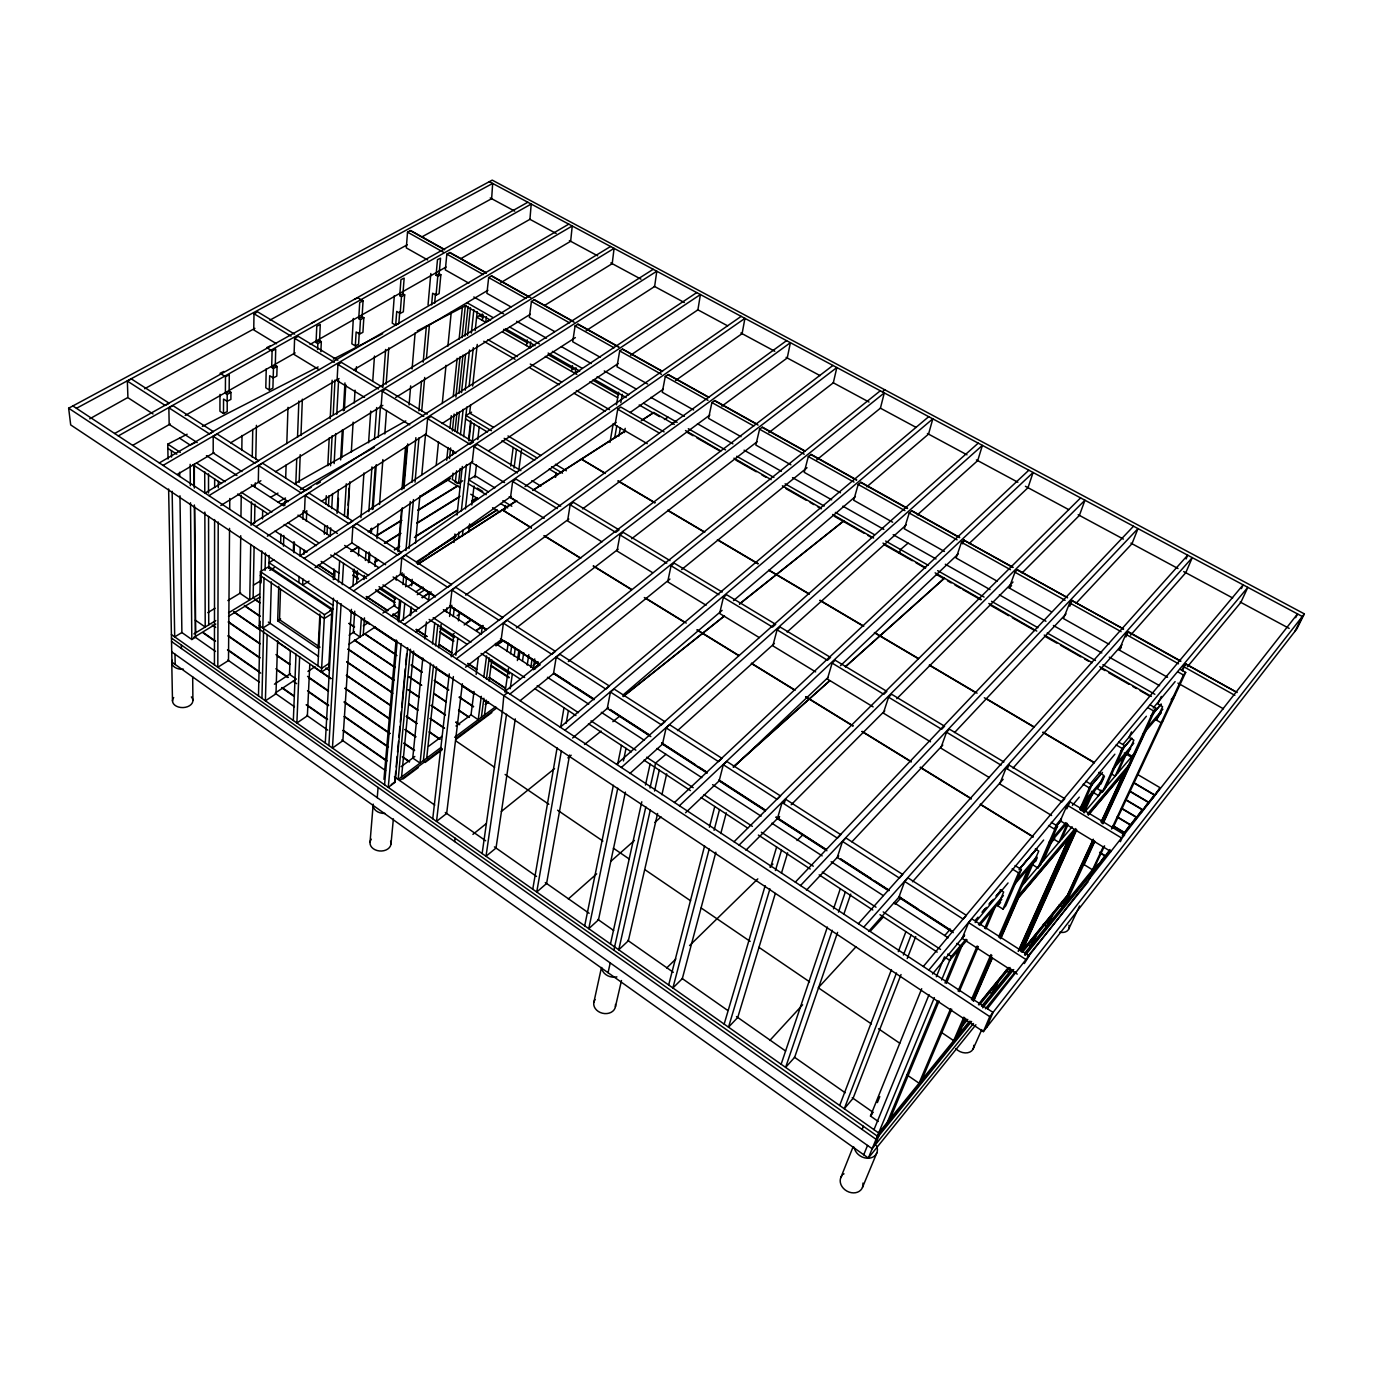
<?xml version="1.0" encoding="UTF-8"?>
<svg xmlns="http://www.w3.org/2000/svg" width="1373" height="1373" viewBox="0 0 1373 1373"><rect width="100%" height="100%" fill="white"/><g stroke="black" fill="none" stroke-linecap="round" stroke-linejoin="round"><path stroke-width="1.5" d="M213.21 436.339L254.812 463.13L258.742 460.762L217.174 434.057L213.21 436.339L213.193 452.953L241.923 471.574M214.428 664.892L214.6 519.578M214.651 487.518L214.651 478.971M218.221 521.98L217.809 667.261L228.502 660.533L229.548 528.365M218.324 487.793L218.341 481.391M219.989 394.377L219.937 411.231L223.49 413.496L227.214 411.574L227.18 394.463L225.378 393.33L225.481 376.7L220.058 373.302L223.868 371.431M223.49 413.496L223.559 399.045L227.129 401.311L230.887 399.406L230.939 392.369L229.154 391.236L229.274 374.812L225.481 376.7M229.686 509.177L229.772 498.519M240.721 535.693L239.966 593.273L249.749 599.932L250.727 544.515M240.962 516.505L241.236 495.19M241.82 450.395L242.008 435.481M294.629 334.154L257.609 311.825L254.005 313.748L253.73 329.915L276.505 343.765M251.07 525.327L251.482 501.866M252.254 457.106L252.752 429.389M253.13 597.89L254.108 546.763M254.554 523.336L254.915 504.148M255.241 487.123L255.327 482.85M255.773 459.423L256.425 425.338M258.639 465.584L301.253 493.027L305.149 490.573L262.569 463.216L258.639 465.584L258.296 482.18L288.261 501.608M259.137 629.28L260.424 571.649L267.992 567.118L331.923 609.887L328.713 667.244L321.436 672.084L324.474 614.658L331.923 609.887M258.484 695.922L260.166 621.3M261.042 582.924L261.762 550.933M262.483 518.96L262.672 510.43M266.242 368.788L265.796 387.804L269.314 389.983L272.901 388.147L273.45 368.496L277.071 366.471L276.814 376.082L273.21 377.901L269.674 375.721L269.314 389.983M264.028 578.067L262.844 628.01L270.224 623.393L271.356 581.843M261.934 698.359L263.599 629.967M265.058 570.464L265.47 552.993M273.45 368.496L271.682 367.398L272.094 350.939L266.722 347.644L270.361 345.859M267.134 634.549L265.401 700.814L275.99 693.811L277.638 640.642M268.851 568.302L269.194 555.464M277.071 366.471L275.287 365.39L275.716 349.137L272.094 350.939M319.892 613.971L318.158 648.399L277.689 620.819L278.753 586.322M280.676 542.816L280.847 534.114M280.504 589.24L279.543 619.669L319.995 647.198M283.473 546.145L283.833 535.47M284.795 505.573L284.932 501.299M285.687 477.804L286.116 465.001M286.803 443.651L287.987 407.352M337.827 360.224L298.181 336.316L294.611 338.29L294.062 354.457L319.137 369.715M293.359 550.47L293.668 541.923M295.796 484.291L296.74 458.668M297.529 437.318L298.868 401.036M290.355 650.853L289.48 674.315L296.328 679.069M294.028 552.77L294.423 542.112M299.16 482.386L300.224 454.652M300.962 435.464L302.352 399.2M293.341 720.499L296.002 654.114M298.868 582.581L299.125 576.42M299.949 555.876L300.275 547.673M302.832 519.183L303.193 510.653M305.184 495.55L348.862 523.662L352.724 521.139L309.079 493.096L305.184 495.55L304.497 512.129L337.432 533.479M299.64 656.603L296.877 722.987L307.38 715.814L309.783 664.532M302.901 578.925L302.644 585.087L309.028 581.139M303.931 554.297L304.102 550.178M306.333 521.294L306.78 510.653M316.082 342.512L316.785 326.225L320.269 324.491L319.566 340.573L316.082 342.512L317.849 343.576L321.316 341.637L320.87 351.728M317.592 349.531L317.849 343.576M324.337 534.183L324.766 525.636M325.847 504.251L326.293 495.687M327.804 465.756L329.211 437.97M330.189 418.714L332.129 380.235M317.918 665.785L320.441 616.014M326.997 534.286L327.443 525.722M328.439 506.448L329.005 495.739M330.55 465.756L332.112 435.756M333.227 414.337L334.995 380.064M382.02 386.877L341.465 362.421L337.93 364.463L337.072 380.63L364.549 397.346M330.241 536.397L330.704 527.833M331.734 508.559L332.541 493.559M334.137 463.576L335.733 433.593M336.763 414.32L338.599 380.046M333.33 579.646L333.931 568.954M337.037 513.365L338.342 489.852M337.758 511.237L338.479 498.399M340.641 459.904L342.306 429.972M343.387 410.733L344.949 382.93M325.281 742.999L333.45 598.216M334.531 579.046L335.012 570.533M341.688 457.398L343.267 429.629M344.348 410.407L345.79 384.766M353.324 318.45L351.866 343.834L355.315 345.893L358.593 344.194L359.314 332.266M328.868 745.522L337.295 600.773M338.393 582.049L339.629 560.819M344.4 515.87L346.288 483.811M355.315 345.893L356.139 331.957L359.606 334.017L362.918 332.335L363.828 317.781L362.077 316.751L358.748 318.605L360.481 319.634L363.828 317.781M341.122 603.725L332.455 748.062L342.872 740.699L351.419 609.355M342.272 584.623L343.559 563.393M358.748 318.605L359.709 302.489L363.056 300.841L362.077 316.751M347.318 518.033L347.832 509.503M348.09 505.247L349.12 488.204M351.316 451.974L353.118 422.146M354.285 402.958L355.058 390.172M356.225 371.002L356.482 366.728M347.626 518.084L349.823 481.769M359.606 334.017L360.481 319.634M352.878 526.254L397.672 555.087L401.482 552.461L356.74 523.714L352.878 526.254L351.831 542.798L385.607 564.698M352.93 586.048L354.045 569.109M354.715 611.191L353.307 632.455L360.052 636.986L361.391 617.85M356.568 583.542L357.409 570.79M358.404 555.911L358.971 547.398M360.962 517.638L363.931 472.981M368.582 442.775L370.727 411.042M372.735 381.419L374.469 356.036M364.068 579.578L364.36 575.338M365.407 560.459L366.007 551.946M368.822 511.563L371.946 466.923M374.451 439.291L376.683 407.558M363.261 634.858L364.48 617.867M368.427 562.638L369.183 552.015M370.538 532.896L370.847 528.656M372.22 509.537L375.241 467.06M369.286 562.003L369.903 553.542M371.414 532.398L371.723 528.176M373.096 509.126L376.271 464.709M378.244 437.215L380.527 405.498M427.243 414.148L385.744 389.125L382.243 391.236L381.076 407.403L409.755 424.858M382.861 387.529L385.624 349.446M386.139 384.165L388.816 347.798M394.308 295.71L392.266 323.17L395.681 325.178L398.839 323.565L399.749 311.774M374.915 566.431L375.55 557.884M376.991 538.645L378.107 523.697M379.532 504.457L382.878 459.577M384.8 433.937L386.551 410.441M395.681 325.178L396.728 311.414L400.178 313.404L403.336 311.808L404.657 294.869L402.941 293.856L399.732 295.641L401.465 296.637L404.657 294.869M399.732 295.641L400.95 279.697L404.16 278.118L402.941 293.856M400.178 313.404L401.465 296.637M444.663 249.526L410.647 230.51L407.524 232.14L406.305 247.895L427.672 259.943M370.024 842.421L373.147 804.784M401.946 489.715L405.498 447.341M409.068 404.966L410.664 385.899M412.089 368.959L415.109 332.935M397.981 551.671L401.551 509.4M403.336 488.256L406.906 445.985M377.232 797.662L378.09 787.467M394.738 597.238L394 605.75L399.011 609.046M396.179 580.195L396.54 575.939M398.702 550.384L402.306 507.787M403.937 488.616L407.73 443.891M460.985 258.553L529.927 219.32L531.214 204.045L118.318 435.91M401.791 557.747L447.718 587.301L451.494 584.589L405.601 555.121L401.791 557.747L400.367 574.257L435.413 596.98M383.959 779.366L396.111 639.852M397.775 620.836L399.612 599.692M384.56 784.772L397.175 640.985M398.857 621.969L400.71 600.808M402.941 584.589L403.868 573.948M405.927 550.522L410.252 501.54M411.934 482.369L415.882 437.661M428.05 304.909L430.813 273.519M418.885 410.887L421.511 381.231M423.193 362.163L426.368 326.156M405.67 586.82L406.528 577.261M409.085 548.531L413.462 499.583M415.024 482.163L418.988 437.798M421.683 411.334L424.703 377.472M426.419 358.422L429.457 324.543M401.156 643.628L388.267 787.381L395.115 782.267L407.627 647.696M403.233 620.39L404.76 603.468M431.603 304.909L432.649 293.238L436.048 295.178L439.103 293.633L440.853 274.754L439.137 273.776L436.065 275.304L437.472 259.686L440.561 258.175L439.137 273.776M434.64 303.347L435.533 293.633M436.048 295.178L437.781 276.282L440.853 274.754M411.591 585.739L412.175 579.337M415.521 543.039L419.846 496.065M421.803 474.715L425.544 434.16M427.587 418.628L470.081 444.32L473.513 442.072L431.053 416.448L427.587 418.628L426.093 434.812L455.973 452.987M395.75 771.317L394.755 781.992L391.322 784.549M396.145 767.044L397.123 756.369M397.535 752.095L398.513 741.42M398.908 737.147L399.903 726.471M400.298 722.198L401.294 711.506M401.688 707.249L405.258 668.788M405.653 664.515L406.648 653.84M410.201 615.396L410.802 608.994M410.613 615.653L411.402 607.123M502.329 711.849L503.822 695.648L507.684 692.541M391.013 843.914L393.365 818.874M486.385 272.849L449.915 252.46L446.826 254.142L445.333 269.915L468.914 283.198M410.458 649.24L398.17 779.452L440.939 747.53M401.568 776.912L413.651 651.042M436.236 465.104L438.536 441.746M442.278 403.525L446.019 365.321M447.907 346.202L451.236 312.237M422.815 658.062L412.758 758.033L420.069 763.096L430.521 663.193M424.738 638.926L426.454 621.9M428.599 600.636L429.457 592.123M446.706 460.247L448.01 447.512M449.966 428.41L451.271 415.659M453.227 396.557L457.14 358.336M459.114 339.234L462.375 307.38M449.52 458.582L450.619 447.976M452.369 431.002L454.12 414.028M455.887 397.054L460.058 356.757M462.032 337.655L465.327 305.836M432.529 644.057L434.743 622.793M452.524 454.789L452.97 450.55M454.978 431.482L456.969 412.398M458.96 393.33L462.958 355.161M464.949 336.093L468.056 306.419M452.987 473.136L452.318 479.486L458.565 483.33L462.701 480.807M457.243 432.855L459.492 411.66M461.517 392.575L465.55 354.423M467.558 335.355L470.476 307.792M423.399 760.625L433.542 665.013M435.567 645.894L437.833 624.646M455.441 481.408L456.574 470.802M460.436 434.778L463.164 409.343M465.207 390.258L469.532 349.995M471.351 333.038L473.857 309.714M426.711 758.153L436.545 666.849M438.605 647.747L441.111 624.389M458.565 483.33L460.178 468.502M463.628 436.7L466.854 407.026M469.171 385.83L473.307 347.678M475.161 330.721L477.22 311.637M446.379 612.101L446.843 607.879M454 542.455L454.926 534.011M457.003 515.029L462.323 466.494M470.596 404.778L469.669 413.101L493.388 427.243M472.655 386.053L477.238 344.434M451.957 590.03L499.068 620.356L502.793 617.558L455.716 587.301L451.957 590.03L450.121 606.506L486.076 629.812M468.536 439.755L470.647 420.704M468.965 440.922L471.042 422.232M482.369 320.407L483.004 314.709M449.589 616.46L450.773 605.905M458.273 538.388L458.977 532.055M461.328 510.945L466.494 464.537M530.836 297.701L491.723 275.836L488.668 277.569L486.9 293.359L510.979 306.934M472.415 440.784L474.286 424.171M486.402 316.631L485.75 322.346L490.127 319.995M453.296 616.597L454.24 608.153M462.341 536.414L463.061 530.081M465.447 508.988L470.682 462.581M520.882 470.647L477.409 444.423L473.994 446.671L472.158 462.838L504.543 482.541M432.752 818.737L449.28 673.851M451.236 656.809L453.656 635.493M477.77 439.532L479.194 427.089M458.428 620.853L459.406 612.427M468.656 532.381L469.635 523.954M471.814 504.989L474.011 486.025M474.989 477.598L476.448 464.966M453.365 676.563L436.528 821.397L446.671 813.451L462.375 683.754M455.853 655.264L457.827 638.222M454.635 841.563L455.064 838.165M474.011 691.46L471.025 714.852L478.233 719.692L481.288 696.317M476.174 674.452L478.336 657.444M481.305 634.051L482.386 625.539M572.575 321.025L534.44 299.709L531.42 301.494L529.36 317.3L554.623 331.545M505.041 509.709L505.59 505.556M510.739 466.134L513.176 447.461M526.477 345.618L527.232 339.903M483.794 677.181L486.574 655.916M514.017 468.107L516.488 449.434M530.699 341.894L529.944 347.592L534.269 345.172M481.357 717.358L483.897 698.239M486.42 679.12L489.234 657.873M560.682 506.174L516.059 479.126L512.644 481.477L510.499 497.661L544.189 518.256M484.48 715.024L486.471 700.161M489.011 681.059L491.86 659.829M518.702 470.888L521.483 450.155M503.41 623.153L551.774 654.286L555.447 651.368L507.135 620.339L503.41 623.153L501.162 639.595L540.241 664.927M506.997 651.489L508.182 643.079M482.129 853.525L502.346 711.437M505.058 692.335L508.456 668.548M510.567 653.805L511.751 645.379M514.12 656.122L515.338 647.696M506.534 714.217L486.008 856.271L496.013 848.033L515.27 718.903M510.207 688.783L512.352 673.937M517.381 660.55L518.925 650.03M518.874 658.748L519.801 652.432M522.478 661.082L523.714 652.673M618.88 346.906L578.067 324.097L575.081 325.95L572.713 341.757L600.379 357.358M527.215 665.098L528.811 654.595M555.584 477.358L556.202 473.204M571.58 371.397L572.438 365.681M575.115 373.422L575.991 367.707M530.802 667.432L532.089 659.023M533.136 669.423L534.749 658.92M570.155 504.783L615.791 532.364L619.086 529.875L573.502 502.381L570.155 504.783L567.581 520.916L601.992 541.854M556.219 657.152L605.871 689.109L609.475 686.088L559.892 654.235L556.219 657.152L553.525 673.542L593.96 699.749M662.541 371.328L622.638 349.017L619.686 350.922L617.009 366.745L647.644 384.028M532.758 889.206L557.095 747.839M560.733 726.746L563.994 707.747M609.99 442.415L613.233 423.588M616.477 404.76L618.639 392.215M664.086 431.894L620.785 407.077L617.73 409.188L615.001 424.995L647.249 443.651M614.641 438.193L616.82 425.647M620.819 402.649L622.278 394.274M561.403 750.705L536.74 892.021L546.591 883.491L569.589 755.013M566.191 723.296L568.405 710.63M618.931 436.082L620.39 427.724M624.458 432.546L625.196 428.359M670.007 560.596L623.291 532.415L619.995 534.904L617.026 551.019L652.707 572.73M674.28 424.411L653.823 412.501L641.397 420.687M708.983 397.278L668.188 374.486L665.287 376.459L662.267 392.266L693.588 409.943M610.436 692.043L661.426 724.858L664.978 721.735L614.057 689.023L610.436 692.043L607.278 708.382L650.836 736.615M584.692 925.814L613.371 785.27M617.644 764.28L621.488 745.402M617.781 788.205L588.777 928.68L598.474 919.841L625.401 792.101M623.428 760.951L626.019 748.371M722.181 592.055L674.297 563.187L671.054 565.762L667.69 581.843L706.082 605.218M756.557 423.879L714.767 400.504L711.901 402.546L708.537 418.37L741.025 436.7M593.84 1002.41L601.357 967.965M610.47 943.972L641.792 801.781M645.482 785.047L650.081 764.126M608.05 972.702L610.23 962.936M613.851 950.219L645.825 806.843M650.013 788.033L655.573 763.096L665.905 754.309M666.111 727.896L718.491 761.603L721.975 758.359L669.664 724.755L666.111 727.896L662.472 744.149L707.215 773.153M650.321 809.847L618.742 949.807L628.336 940.78L657.598 813.485M654.561 791.037L659.28 770.15M661.906 794.71L666.694 773.84M768.931 432.598L833.325 382.792L836.844 367.535L456.454 658.783M615.413 1006.804L621.488 980.528M805.11 451.013L762.375 427.123L759.561 429.234L755.837 445.058L790.917 464.829M723.399 597.392L772.553 627.083L775.676 624.337L726.592 594.715L723.399 597.392L719.606 613.439L759.303 637.604M723.314 764.71L777.135 799.361L780.551 795.98L726.798 761.449L723.314 764.71L719.16 780.894L765.362 810.842M668.668 984.973L704.589 845.922M709.412 827.25L714.767 806.5M856.701 479.864L811.083 454.36L808.319 456.54L804.218 472.329L840.465 492.787M709.206 848.995L672.907 987.976L682.33 978.623L715.848 852.204M714.08 830.339L719.503 809.589M720.791 833.548L726.283 812.833M777.084 629.829L827.473 660.276L830.545 657.427L780.207 627.066L777.084 629.829L772.81 645.825L815.648 671.895M907.587 508.302L860.888 482.198L858.194 484.446L853.697 500.253L892.639 522.203M826.906 850.728L777.393 818.634L782.095 802.553L785.51 799.172L840.774 834.664L837.427 838.165L782.095 802.553M784.309 803.239L785.51 799.172M724.155 1024.086L765.173 885.671M770.596 867.358L776.62 847.004M832.124 663.09L883.834 694.326L886.838 691.374L835.179 660.224L832.124 663.09L827.387 679.034L873.142 706.889M769.927 888.846L728.514 1027.158L737.747 1017.462L775.316 893.463M775.402 870.533L781.494 850.196M781.477 873.125L787.639 852.805M959.658 537.409L911.878 510.705L909.218 513.021L904.309 528.794L944.452 551.448M899.349 553.336L900.534 549.509L908.085 543.124M888.588 697.209L941.655 729.269L944.59 726.214L891.592 694.24L888.588 697.209L883.354 713.102L930.516 741.798M842.524 841.443L899.435 878.085L902.696 874.464L845.871 837.942L842.524 841.443L837.255 857.439L888.331 890.545M781.134 1064.247L827.387 927.032M833.514 908.875L840.31 888.709M1012.982 567.221L963.795 540.104L961.46 542.266L956.123 558.022L997.227 581.208M962.696 543.845L964.052 539.864M832.295 930.293L785.613 1067.405L794.641 1057.33L837.581 932.387M838.457 912.153L845.322 891.987M843.811 914.246L850.745 894.098M1003.886 761.981L949.464 729.166L946.546 732.221L940.797 748.062L989.384 777.616M1051.529 611.843L1009.155 587.936L1014.956 572.215L1017.479 569.726L1067.576 597.736L1017.221 569.967M904.687 881.466L963.245 919.155L966.42 915.379L907.948 877.828L904.687 881.466L898.817 897.341L953.274 932.627M839.675 1105.488L891.455 969.63M898.302 951.643L905.905 931.666M896.483 972.976L844.275 1108.732L853.079 1098.297L901.031 974.538M903.4 955.007L911.088 935.047M907.227 958.56L915.74 936.609M1071.935 600.567L1123.509 629.006L1071.935 600.567L1069.721 602.884L1063.474 618.571L1108.955 644.229M840.774 1177.708L853.114 1146.781M1069.807 606.265L1072.193 600.31M1062.925 800.905L1064.779 798.708L1008.898 765.001L1006.049 768.176L999.75 783.932L1051.598 815.493M862.107 1129.447L863.377 1126.289M1007.473 768.554L1008.898 765.001M878.222 1121.466L870.482 1116.026L921.695 988.732M877.381 1102.57L879.784 1096.598M863.737 1154.762L867.547 1145.442M873.983 1129.67L929.058 994.636M936.335 976.752L944.435 956.895L949.704 960.345L967.141 939.939M168.622 488.994L171.934 662.146L868.337 1158.04L934.361 997.605M941.621 979.962L951.317 956.432L965.991 939.286M875.047 1145.151L878.943 1135.728M1017.256 974.109L962.13 938.377L968.634 922.622L971.809 918.846L1029.218 955.728L1024.361 963.537M885.997 1125.465L937.69 1000.677M945.002 983.017L960.448 945.774L956.844 943.44M890.185 1118.772L939.046 1001.071M946.375 983.411L961.838 946.151M862.501 1187.37L876.901 1152.719M950.614 1008.726L919.069 1083.211L907.038 1074.956M958.097 991.083L977.198 945.98M984.664 928.337L992.13 910.694M921.815 1079.847L951.764 1009.275M959.246 991.632L978.365 946.546M985.865 928.903L995.013 907.33M1015.042 865.556L1021.392 869.521L1005.808 905.751L1002.959 909.115L997.776 905.82L1003.646 892.038L1000.162 889.841M983.36 1031.638L989.761 1016.621L1304.35 613.885L492.221 180.12L68.65 408.21L70.692 424.909L983.36 1031.638L1296.884 628.851L1304.35 613.885M1186.083 558.965L1187.696 555.19L858.382 923.703M986.603 1027.467L993.022 1012.433L72.855 405.945M1002.959 909.115L1018.509 872.885L1021.392 869.521M1167.548 677.284L1119.098 649.944L1125.843 634.309L1128.228 631.649L1180.814 661.048M1125.946 636.918L1128.228 631.649M963.846 1017.153L953.669 1040.631L941.844 1032.685M971.466 999.544L990.963 954.527M998.6 936.918L1028.274 868.423M956.277 1037.422L964.773 1017.856M972.376 1000.299L991.872 955.368M999.51 937.793L1030.986 865.247M958.886 1034.212L965.665 1018.594M973.32 1001.02L991.993 958.045M1000.471 938.514L1018.303 897.496M1024.824 882.496L1033.697 862.072M973.611 1001.174L992.301 958.217M1000.78 938.669L1018.629 897.65L1068.675 838.44L1018.2 951.232M1035.499 861.643L1037.216 857.713M1035.328 848.995L1038.743 851.106L1032.788 864.818L1037.868 867.993L1054.807 829.326L1057.536 826.151L1051.306 822.341M1040.785 863.686L1049.727 843.314L1066.907 823.216M1057.536 826.151L1040.58 864.801L1037.868 867.993M1122.891 837.118L1124.676 834.853L1069.927 801.815L1067.164 805.11L1060.282 820.779L1110.963 851.62M1043.411 860.596L1052.353 840.242M1066.821 808.869L1069.927 801.815M995.545 985.299L991.855 993.64L988.543 991.46M1067.113 823.869L1058.926 842.336L1051.632 837.856M994.327 990.602L998.017 982.261M1061.483 839.332L1068.04 824.555M1079.727 809.435L1089.338 787.913L1102.485 772.45M973.148 1048.938L981.798 1029.578M1080.568 810.31L1091.93 784.91L1085.786 781.237M1010.7 968.686L1008.966 972.582L1005.671 970.454M1018.543 951.18L1069.91 836.449M1081.529 810.499L1085.648 801.3M1020.088 950.167L1074.184 829.515M1082.353 811.271L1088.137 798.382M1020.757 951.111L1075.763 828.554M1083.623 811.048L1090.608 795.482M1076.432 829.635L1021.409 952.055L1067.559 895.471M1084.001 812.816L1093.08 792.599M1076.672 829.876L1022.507 950.322L1067.336 895.333L1093.114 839.366M1100.957 784.069L1104.458 776.329M1034.109 937.948L1030.334 946.272L1027.09 944.195M1101.06 790.161L1098.572 795.654L1091.432 791.38M1032.668 943.405L1036.443 935.082M1098.812 772.398L1103.738 775.316L1097.628 788.874L1102.536 791.809L1122.204 748.474L1124.676 745.625L1118.635 742.089M1124.676 745.625L1104.973 788.926L1102.536 791.809M1131.524 731.878L1129.035 737.352L1133.875 740.184L1127.714 753.64L1132.519 756.472L1134.853 753.726M1050.294 918.074L1046.501 926.38L1043.274 924.338M1124.333 756.042L1115.151 776.123L1111.615 774.029M1048.783 923.583L1052.576 915.276M1117.485 773.377L1126.667 753.296M1101.112 821.998L1123.337 773.754L1088.308 815.184M1093.389 839.401L1062.273 906.969L1059.081 904.961M1101.403 822.032L1124.521 771.849M1064.487 904.241L1093.852 840.551M1101.867 823.182L1153.543 710.888L1155.894 708.176L1150.334 704.984M1066.701 901.512L1094.315 841.718M1103.223 822.427L1155.894 708.176M1161.318 696.437L1157.834 703.971L1162.588 706.7L1156.375 720.07L1161.112 722.782L1163.343 720.173M1084.104 864.63L1094.865 841.323M1102.948 823.851L1147.811 726.729M1241.415 588.605L1243.149 584.847L923.308 966.489M1161.283 711.729L1156.375 720.07M1181.741 669.973L1185.654 663.76L1237.09 692.507L1185.431 664.017M1182.393 670.762L1185.654 663.76M1085.254 881.363L1086.73 878.205M1103.377 846.489L1092.479 869.796L1083.52 864.269M1111.546 829.035L1183.457 675.018L1185.688 672.427L1180.214 669.355M1091.638 873.503L1104.579 845.837M1112.765 828.382L1185.688 672.427M1088.978 879.939L1092.496 872.439M1068.709 929.075L1079.573 905.957M1110.002 849.527L1097.113 866.741M1122.359 835.608L1130.048 824.847L1117.193 817.124M1120.351 841.7L1121.998 838.251L1067.164 805.11M1121.484 808.474L1136.192 817.278L1122.565 835.368M1125.74 799.927L1142.285 809.778L1128.76 827.73M1142.285 809.778L1134.905 820.162M1129.859 791.432L1148.291 802.364L1140.98 812.662L1154.264 795.018L1134.029 783.073M1137.994 774.715L1160.168 787.759L1146.987 805.247M1160.168 787.759L1152.96 797.902M1295.666 617.678L1297.519 613.937L987.359 1008.709M1294.842 631.477L1302.308 616.494L489.354 181.665M868.337 1158.04L975.894 1024.756M973.491 1023.486L872.164 1148.72L171.728 651.883M985.385 1008.795L1015.282 971.827M1027.416 956.809L1088.102 881.809M969.424 1021.237L878.651 1132.965L171.402 634.566M981.541 1006.34L1011.369 969.613M1024.601 953.325L1094.59 867.187M970.557 1021.323L877.347 1136.14L171.471 638.05M982.708 1006.34L1012.433 969.733M1024.533 954.836L1098.383 863.857M971.603 1021.478L876.043 1139.298L171.539 641.534M982.673 1007.833L1013.72 969.561M1025.339 955.23L1096.907 866.998L1104.853 855.894L1101.215 853.663M1103.583 858.777L1109.762 851.14M978.657 1004.109L1008.434 967.587M963.915 1022.645L966.558 1019.401M978.451 1004.813L1008.846 967.519M962.507 1025.871L967.793 1019.384M979.67 1004.796L1010.047 967.502M1022.542 952.141L1066.083 898.68M870.482 1116.026L872.404 1113.692M932.49 974.023L964.653 935.15M975.173 922.57L1008.039 882.959M1019.006 869.761L1043.652 840.053M1055.974 825.19L1061.449 818.6M1072.416 805.385L1079.264 797.147M1090.213 783.932L1114.859 754.223M1123.08 744.32L1146.369 716.26M1153.217 708.022L1175.116 681.609M1187.439 666.746L1240.849 602.387L1247.834 587.352L928.8 970.11M1017.239 896.947L1074.046 829.824M1087.45 813.983L1128.469 765.499M1015.608 900.671L1072.382 833.514M1088.514 814.429L1126.787 769.155M1022.13 885.671L1072.124 826.803M1084.275 812.49L1133.583 754.429M978.468 924.698L1003.423 895.539M1015.9 880.951L1036.701 856.649M1049.178 842.078L1065.826 822.633M1083.846 801.575L1103.257 778.886M1115.734 764.298L1133.772 743.239M1146.249 728.651L1162.88 709.223M1171.203 699.492L1175.357 694.635M979.601 925.351L1001.775 899.418M1014.252 884.83L1036.426 858.88M1080.757 807.015L1100.168 784.309M1112.628 769.721L1130.648 748.645M1142.799 734.435L1161.129 712.982M1171.444 700.934L1173.606 698.394M1047.788 846.678L1054.739 838.525M1089.081 798.331L1094.573 791.895M1122.033 759.75L1127.525 753.314M997.776 905.82L1000.642 902.473M962.13 938.377L964.172 935.991M982.296 912.05L985.076 908.806M989.264 903.949L992.061 900.705M996.249 895.831L1000.419 890.974M1019.967 868.268L1036.701 848.806M1055.991 826.374L1061.466 820.007M1088.875 788.153L1101.215 773.806M1120.677 751.185L1131.85 738.193M1151.398 715.487L1161.163 704.126M975.208 920.408L978.005 917.164M982.193 912.29L986.38 907.433M989.161 904.189L993.348 899.315M996.146 896.071L1001.724 889.584M1019.864 868.491L1036.598 849.029M1054.515 828.211L1061.363 820.247M1120.574 751.409L1131.747 738.434M1151.278 715.711L1161.06 704.349M944.727 935.562L950.356 929.092M868.628 931.409L899.778 896.191M912.513 881.775L1003.131 779.298M1013.051 768.073L1122.084 644.778M1130.58 635.167L1185.791 572.713L1192.262 557.644L863.72 927.221M769.841 1040.442L802.621 1004.796M856.014 946.752L818.291 987.753L871.426 1023.949M870.499 930.98L883.508 916.838M895.076 904.275L900.842 897.993M1119.098 649.944L1121.398 647.455M806.432 890.202L838.697 855.877M851.895 841.821L942.805 745.058M954.544 732.581L1065.997 613.954M1076.26 603.039L1131.987 543.725L1137.994 528.605L800.51 885.551M795.327 882.135L1133.514 526.219M745.934 850.196L779.126 816.866M791.191 804.75L884.761 710.819M896.826 698.703L1013.017 582.049M1022.061 572.953L1079.401 515.39L1084.945 500.235L739.103 845.082M734.057 841.752L1080.585 497.901M666.712 967.931L675.859 958.989M689.572 945.585L757.81 878.874M769.91 867.049L772.913 864.098M797.044 840.516L803.085 834.612M685.556 812.765L719.641 780.413M733.594 767.164L828.108 677.438M840.499 665.682L958.268 553.885M969.115 543.588L1027.999 487.69L1033.097 472.501L679.412 805.728M777.393 818.634L779.624 816.523M1009.155 587.936L1011.609 585.619M674.503 802.501L1028.823 470.218M629.898 773.462L663.245 743.462M677.541 730.608L774.423 643.456M787.124 632.026L906.249 524.881M917.37 514.892L977.713 460.59L982.399 445.384L621.351 767.473M733.131 766.958L829.738 680.63M845.442 666.609L944.435 578.17L845.373 666.849M734.641 765.791L829.67 680.871M616.597 764.332L978.228 443.153M568.319 898.955L596.689 873.863M610.865 861.3L634.412 840.465M654.767 822.461L661.031 816.918M572.592 738.022L608.342 707.49M622.982 695.013L722.112 610.35M733.491 600.636L855.396 496.545M866.775 486.831L928.543 434.091L932.816 418.851L564.887 730.247M560.253 727.192L928.732 416.671M520.058 700.762L553.353 673.731M568.353 661.546L669.938 579.063M681.592 569.606L807.032 467.747M816.815 459.801L880.419 408.176L884.298 392.918L509.932 694.034M472.913 834.372L486.265 823.628M501.282 811.529L554.572 768.605M567.873 757.896L571.202 755.219M584.503 744.509L601.168 731.088M612.839 721.683L619.498 716.311M882.307 391.837L884.83 389.812M505.418 691.065L880.316 390.773M623.256 696.334L724.446 615.842M739.532 603.828L843.863 520.83L739.481 604.086M623.205 696.592L724.378 616.082M465.55 667.209L501.145 639.681M516.385 627.89L618.09 549.251M631.649 538.765L757.055 441.78M452.043 655.882L832.93 365.441M454.635 737.301L495.704 706.649M399.646 780.516L442.226 748.68M455.853 738.502L496.631 708.005M402.941 779.057L418.353 767.541M425.081 762.496L442.278 749.641M455.716 739.584L491.826 712.57M533.496 669.732L539.04 665.476M532.93 665.562L538.062 661.769M401.105 766.666L414.818 756.506M428.53 746.346L442.243 736.185M455.973 726.008L471.402 714.578M485.115 704.418L488.548 701.878M533.136 668.84L538.267 665.03M415.779 631.923L451.889 605.287M465.653 595.144L568.834 519.045M582.581 508.902L709.841 415.041M721.889 406.168L787.244 357.958L790.402 342.684L404.349 624.44M400.075 621.626L786.575 340.641M495.739 645.55L502.655 640.625M496.082 645.773L502.999 640.848M365.681 598.8L402.443 572.901M416.448 563.033L510.996 496.442M525.001 486.574L616.048 422.438M630.053 412.569L663.313 389.143M675.567 380.51L742.106 333.639L744.921 318.364L353.599 590.991M476.517 630.636L481.751 626.98M476.174 630.413L483.159 625.539M349.428 588.245L741.18 316.356M451.151 635.579L454.171 633.485M465.584 623.531L470.853 619.892M464.177 624.955L471.179 620.115M457.158 615.705L460.659 613.302M315.018 567.736L352.243 542.661M368.187 531.917L472.775 461.465M488.737 450.722L618.142 363.57M630.55 355.212L697.913 309.835L700.402 294.543L304.154 558.399M300.086 555.722L696.729 292.586M328.936 663.502L321.642 668.342L259.222 625.539M275.973 692.507L295.504 679.618M307.93 671.414L315.018 666.712M348.742 644.452L375.361 626.86M391.339 616.305L398.445 611.62M422.009 597.53L429.114 592.827M422.352 597.753L431.225 591.883M417.272 594.698L424.429 589.995M274.428 684.183L290.424 673.697M349.102 635.218L354.423 631.717M363.313 625.882L368.651 622.381M382.878 613.062L395.321 604.892M415.882 591.763L423.038 587.078M671.929 423.776L675.499 421.425M407.781 586.511L413.17 583.01M664.446 419.503L668.033 417.169M267.357 536.208L305.184 511.82M321.402 501.368L425.87 434.005M442.072 423.553L575.373 337.604M586.185 330.636L654.629 286.511L656.792 271.219L255.944 526.614M417.735 564.183L516.677 500.613M532.844 490.23L625.522 430.676M641.448 420.447L653.823 412.501M417.701 564.44L516.643 500.853M532.81 490.47L625.487 430.916M428.788 553.422L455.613 536.242M468.142 528.21L496.769 509.881M416.585 561.66L455.939 536.448M468.468 528.416L497.077 510.087M331.717 613.817L324.251 618.571L260.338 575.579M329.915 610.573L332.867 608.685M251.98 524.005L653.205 269.297M277.689 620.819L280.641 618.983M374.554 562.055L378.159 559.789M394.343 549.646L399.732 546.248M415.916 536.105L457.295 510.155M471.677 501.128L477.066 497.747M374.88 562.261L378.485 560.012M394.669 549.852L398.256 547.587M414.44 537.427L457.604 510.344M471.986 501.317L477.392 497.936M384.354 543.21L400.573 533.136M416.808 523.062L460.075 496.185M384.68 543.416L400.899 533.342M417.117 523.267L458.599 497.507M220.83 505.487L260.887 480.739M275.441 471.746L382.844 405.378M395.596 397.501L530.304 314.28M544.858 305.269L612.221 263.65L614.074 248.376L208.919 495.636M351.231 551.465L358.456 547.02M376.545 535.916L401.843 520.35M418.113 510.361L457.878 485.905M350.904 551.26L358.147 546.814M376.219 535.71L401.534 520.161M417.804 510.155L457.569 485.716M179.966 495.756L181.888 632.541L191.825 639.509L195.395 637.329L194.365 504.972M205.058 493.096L610.556 246.488M193.902 633.897L215.784 620.596M228.536 612.839L259.531 593.994M419.966 496.425L450.087 478.113M419.211 497.575L450.018 478.834M193.936 637.381L215.784 624.063M228.519 616.288L259.875 597.169M181.888 632.541L174.697 636.883L172.14 491.328M207.769 612.667L215.063 608.273M227.867 600.567L240.653 592.861M253.439 585.155L260.75 580.762M269.794 570.327L274.291 567.633M273.828 559.755L269.005 562.638L333.038 605.39M177.271 474.423L214.034 452.627M230.578 442.827L339.045 378.536M353.736 369.818L487.93 290.287M500.802 282.666L570.653 241.27L572.232 225.996L163.061 465.413M576.54 372.581L579.372 370.899M159.302 462.924L568.782 224.142M471.591 412.192L465.945 415.47L491.448 430.71M281.654 504.217L287.197 501.042M305.664 490.504L311.19 487.346M316.734 484.171L320.424 482.06M133.044 445.161L170.303 423.948M185.218 415.47L295.144 352.912M310.058 344.434L446.071 267.031M278.084 502.192L285.481 497.987M300.275 489.56L374.245 447.461M270.55 497.301L277.964 493.113M294.629 483.691L405.79 420.91M227.18 394.463L230.939 392.369M114.645 433.49L527.833 202.243M225.378 393.33L229.154 391.236M271.682 367.398L275.287 365.39M168.862 407.798L172.861 405.584L213.433 431.654L209.468 433.937L168.862 407.798L169.171 424.411L197.214 442.587M89.708 418.834L127.277 397.81M144.628 388.748L254.915 328.353M269.863 320.149L407.249 244.806M421.683 237.014L491.637 198.69L492.667 183.433L76.459 408.313M127.346 381.076L131.362 378.931L169.205 403.25L165.206 405.447L127.346 381.076L127.929 397.689L153.004 413.942M482.472 314.022L476.637 317.129L485.905 322.432M417.238 330.927L466.391 305.287M195.979 442.175L190.298 445.127L179.52 438.124M168.038 459.011L167.763 444.166L187.123 434.228M202.312 426.419L318.107 366.917M333.296 359.108L382.655 333.759M311.465 323.033L314.966 321.333M354.44 299.4L357.787 297.769L363.056 300.841M490.23 197.935L514.738 211.133M529.806 219.251L556.185 233.479M569.383 240.584L597.65 255.807M610.831 262.912L640.985 279.165M654.183 286.271L684.338 302.523M697.518 309.629L727.673 325.864M740.871 332.987L774.784 351.265M786.094 357.358L820.024 375.618M833.205 382.741L869.006 402.032M880.316 408.124L916.117 427.415M927.427 433.508L966.987 454.823M976.409 459.904L1017.874 482.232M1025.408 486.299L1068.743 509.64M1078.165 514.721L1123.389 539.091M1130.923 543.142L1178.017 568.525M1183.68 571.58L1232.662 597.976M1240.197 602.026L1289.196 628.422M410.321 230.647L444.354 249.68M449.589 252.615L486.076 273.004M491.414 275.99L528.674 296.825M534.131 299.863L574.086 322.209M577.758 324.268L618.588 347.094M622.329 349.188L662.249 371.499M667.896 374.657L708.691 397.466M714.475 400.693L758.085 425.081M762.101 427.329L804.835 451.219M810.791 454.549L856.426 480.069M860.631 482.421L907.313 508.525M911.603 510.928L959.401 537.632M963.795 540.104L1012.725 567.461M1127.988 631.906L1180.591 661.305M407.524 232.14L443.376 252.203M446.826 254.142L483.33 274.583M488.668 277.569L525.962 298.439M531.42 301.494L569.589 322.878M575.081 325.95L614.074 347.781M619.686 350.922L661.46 374.314M665.287 376.459L707.987 400.35M711.901 402.546L753.743 425.973M759.561 429.234L804.218 454.24M808.319 456.54L853.989 482.095M858.194 484.446L904.927 510.619M909.218 513.021L957.067 539.812M961.46 542.266L1010.442 569.692M1014.956 572.215L1065.105 600.31M1069.721 602.884L1121.106 631.666M1125.843 634.309L1178.497 663.794M1183.354 666.506L1234.842 695.339M1177.983 671.929L1183.457 675.018M1177.914 683.119L1223.48 708.828M436.065 275.304L437.781 276.282M473.805 296.98L503.634 313.885M516.677 321.282L546.505 338.187M561.42 346.631L591.231 363.536M604.274 370.933L635.956 388.885M650.871 397.346L684.423 416.362M697.467 423.759L732.89 443.822M744.063 450.172L781.34 471.299M792.53 477.632L831.66 499.823M842.85 506.156L883.852 529.394M893.171 534.681L936.026 558.965M945.345 564.252L990.053 589.601M999.372 594.869L1045.934 621.283M1053.4 625.504L1101.832 652.947M1109.281 657.169L1159.584 685.693M466.786 302.609L492.856 317.455M509.606 326.98L539.4 343.937M552.427 351.368L582.203 368.307M597.101 376.786L628.748 394.806M643.645 403.284L677.146 422.352M688.319 428.719L725.545 449.915M736.717 456.265L773.943 477.461M785.116 483.811L824.212 506.071M835.385 512.421L874.481 534.681M885.636 541.048L928.388 565.367M937.673 570.653L984.081 597.066M991.512 601.305L1037.919 627.718M1047.204 633.004L1095.465 660.482M1102.897 664.704L1154.865 694.292M685.505 430.556L720.842 450.962M733.937 458.17L771.145 479.64M782.387 485.785L821.449 508.319M832.69 514.463L873.588 538.044M882.976 543.124L925.745 567.787M935.133 572.85L981.335 599.469M988.8 603.451L1036.769 631.082M1044.252 635.064L1092.222 662.696M1099.704 666.677L1151.363 696.403M464.537 305.39L490.556 320.218M505.418 328.696L535.144 345.653M548.153 353.067L579.732 371.07M594.612 379.549L626.191 397.569M639.2 404.984L659.641 416.637M687.513 432.529L693.09 435.722M696.798 437.833L719.658 450.876M735.825 460.092L756.266 471.746M761.843 474.921L766.168 477.392M785.991 488.702L806.432 500.356M810.156 502.467L813.863 504.595M817.587 506.706L821.294 508.834M834.303 516.248L864.046 533.205M867.753 535.316L871.477 537.444M884.487 544.858L912.307 560.733M916.014 562.844L925.282 568.13M936.403 574.463L943.8 578.685M947.507 580.796L951.214 582.907M954.922 585.018L960.482 588.193M962.404 589.292L980.854 599.812M990.122 605.098L1008.64 615.67M1012.347 617.781L1034.641 630.482M1045.694 636.797L1056.815 643.13M1060.522 645.241L1080.894 656.86M1084.601 658.971L1088.308 661.082M1101.266 668.479L1104.973 670.59M1108.68 672.701L1129.052 684.32M1132.759 686.449L1136.466 688.559M1140.174 690.67L1149.441 695.957M479.555 315.584L483.262 317.695M503.668 329.331L527.781 343.096M548.17 354.732L574.137 369.543M592.673 380.132L618.639 394.943M502.621 331.974L530.459 347.901M545.304 356.379L576.866 374.417M589.858 381.831L617.696 397.741M1147.982 707.696L1153.543 710.888M617.73 409.188L659.263 433.027M487.896 339.646L517.381 356.62M530.287 364.051L561.626 382.072M576.385 390.567L609.561 409.669M402.684 293.994L404.417 294.989M483.777 341.259L515.064 359.297M529.789 367.792L559.24 384.766M573.965 393.244L605.253 411.282M1116.163 744.955L1122.204 748.474M1124.298 753.005L1131.301 757.107M361.803 316.888L363.553 317.918M1134.149 782.799L1154.453 794.795M605.236 473.239L581.311 459.08L605.201 473.479M618.125 480.859L654.938 502.638M667.827 510.258L704.641 532.038M717.513 539.658L758.016 563.599M769.052 570.138L809.126 593.84M820.024 600.276L863.634 626.071M874.532 632.524L918.468 658.508M929.452 665.013L977.078 693.176M986.243 698.6L1033.869 726.763M1043.034 732.187L1094.332 762.53M618.09 481.099L654.887 502.878M667.776 510.499L704.589 532.261M717.461 539.881L757.947 563.84M769 570.379L809.057 594.08M819.956 600.516L863.566 626.311M874.464 632.764L918.383 658.748M929.367 665.236L975.156 692.335M984.321 697.741L1033.783 727.004M1042.931 732.427L1094.23 762.77M1130.185 791.26L1148.497 802.124M1125.894 799.67L1142.473 809.538M507.993 435.945L540.825 455.544M555.413 464.246L566.363 470.767M504.2 438.33L536.997 457.93M551.568 466.648L562.501 473.17M1083.194 784.24L1089.338 787.913M1121.758 808.285L1136.398 817.038M465.567 418.954L487.398 432.014M501.934 440.733L534.681 460.333M549.234 469.034L558.33 474.474M1117.382 816.866L1130.254 824.589M319.566 340.573L321.316 341.637M319.274 340.71L321.042 341.774M1113.074 825.619L1124.058 832.244M1112.834 825.842L1123.852 832.484M531.832 480.636L540.945 486.145M254.005 313.748L291.042 336.128M294.611 338.29L334.291 362.249M337.93 364.463L378.502 388.971M382.243 391.236L423.759 416.328M473.994 446.671L517.501 472.964M619.995 534.904L666.763 563.153M671.054 565.762L718.989 594.732M946.546 732.221L1001.037 765.156M1006.049 768.176L1061.998 801.986M512.644 481.477L557.318 508.594M1099.584 852.29L1105.059 855.636M1048.56 825.516L1054.807 829.326M494.898 487.896L475.195 475.847L468.742 479.812L488.479 491.929M509.211 496.666L516.385 501.042M502.827 500.733L511.803 506.242M477.289 488.067L482.747 491.431M468.296 483.708L486.214 494.709M500.544 503.513L507.701 507.907M274.995 365.527L276.78 366.625M531.454 527.781L502.312 509.846L531.42 528.021M544.206 535.624L580.625 558.056M593.376 565.899L631.614 589.446M646.185 598.422L686.26 623.085M697.175 629.812L738.811 655.453M751.46 663.245L794.864 689.967M805.711 696.643L853.011 725.768M862.107 731.363L911.243 761.62M920.356 767.232L971.312 798.605M980.408 804.218L1033.183 836.706M544.171 535.882L580.59 558.296M593.325 566.157L631.58 589.704M644.315 597.547L684.372 622.209M697.124 630.07L738.743 655.693M751.409 663.485L794.795 690.207M805.642 696.883L852.942 726.008M862.038 731.603L911.157 761.861M920.27 767.473L971.209 798.846M980.322 804.441L1033.08 836.946M454.686 481.717L457.81 483.639M447.083 479.658L459.818 487.501M470.733 494.246L478.01 498.725M492.581 507.701L499.858 512.198M1012.141 868.903L1018.509 872.885M228.845 391.391L230.647 392.524M968.634 922.622L1026.129 959.641M401.74 574.463L434.074 595.401M450.241 605.871L486.145 629.143M504.114 640.779L523.868 653.582M527.455 655.916L538.233 662.884M554.383 673.371L570.55 683.84M575.939 687.324L593.891 698.96M610.041 709.429L649.24 734.83M661.7 742.896L695.545 764.83M699.114 767.147L706.237 771.763M720.499 780.997L765.362 810.07M776.14 817.055L826.374 849.612M840.739 858.914L871.254 878.686M874.841 881.003L889.189 890.322M899.967 897.29L917.902 908.926M921.489 911.243L952.004 931.014M401.723 574.703L434.04 595.659M450.207 606.128L486.111 629.4M500.476 638.702L538.182 663.142M554.349 673.611L593.857 699.217M609.99 709.669L649.172 735.07M661.649 743.153L706.168 772.004M718.645 780.087L765.293 810.327M776.054 817.295L826.306 849.853M840.654 859.155L889.103 890.562M899.864 897.53L951.901 931.254M206.448 455.63L236.963 475.47M251.31 484.789L283.627 505.796M297.975 515.132L330.292 536.139M344.64 545.459L378.742 567.633M393.107 576.969L428.994 600.293M443.359 609.629L481.048 634.137M495.413 643.474L534.886 669.132M547.449 677.301L588.742 704.143M601.305 712.312L644.383 740.304M656.946 748.474L701.826 777.65M712.604 784.669L761.088 816.18M771.866 823.182L822.152 855.877M831.128 861.712L883.217 895.574M893.995 902.576L948.228 937.828M167.763 444.166L180.309 452.386M196.459 462.941L225.155 481.7M241.288 492.238L271.785 512.18M287.918 522.735L318.399 542.661M334.549 553.216L368.616 575.493M382.964 584.881L418.834 608.325M433.182 617.713L470.853 642.324M485.201 651.712L524.658 677.507M537.203 685.711L578.462 712.673M591.008 720.894L635.853 750.19M646.614 757.227L693.211 787.707M703.971 794.727L752.37 826.374M761.329 832.227L813.297 866.209M822.255 872.061L876.025 907.227M883.199 911.912L940.556 949.412M947.73 954.098L951.317 956.432M167.832 448.319L176.791 454.171M192.889 464.726L221.534 483.485M237.632 494.023L268.061 513.948M284.177 524.503L316.425 545.63M330.704 554.967L366.505 578.428M379.034 586.631L416.62 611.242M429.148 619.446L466.734 644.057M481.065 653.445L520.436 679.223M534.749 688.611L575.922 715.556M588.451 723.76L631.408 751.906M643.937 760.11L690.43 790.556M701.174 797.576L747.65 828.022M758.377 835.059L810.242 869.006M819.183 874.858L872.816 909.99M879.973 914.675L937.193 952.141M352.724 571.082L358.078 574.601M379.463 588.605L395.51 599.126M440.064 628.319L454.309 637.656M489.955 661.014L509.555 673.868M353.084 574.858L358.456 578.376M375.636 589.652L395.218 602.49M439.686 631.683L453.931 641.019M491.088 665.407L509.074 677.215M353.033 575.527L358.422 579.046M376.339 590.819L394.257 602.575M440.836 633.159L453.382 641.38M491.002 666.077L508.92 677.85M275.029 531.042L306.968 552.066M321.162 561.42L338.908 573.09M318.467 564.801L334.48 575.373M366.522 596.5L387.873 610.573M393.21 614.109L398.548 617.627M416.345 629.366L427.037 636.403M439.48 644.624L451.94 652.827M467.97 663.399L476.86 669.269M489.32 677.49L505.333 688.045M318.227 564.955L334.24 575.51M366.282 596.654L387.632 610.728M392.97 614.263L398.324 617.781M416.122 629.521L426.797 636.557M439.257 644.778L451.717 652.999M467.73 663.571L476.637 669.44M489.097 677.644L505.11 688.216M68.65 408.21L989.761 1016.621M351.951 612.204L355.487 614.555M364.36 620.459L367.895 622.827M374.983 627.547L396.265 641.723M412.209 652.347L422.85 659.418M435.258 667.69L449.434 677.129M461.843 685.402L474.251 693.657M484.892 700.745L488.428 703.096M349.926 611.174L355.247 614.726M362.335 619.446L369.44 624.166M374.743 627.701L396.025 641.878M411.969 652.501L424.377 660.773M436.786 669.029L449.194 677.301M461.603 685.573L474.011 693.828M484.652 700.916L488.187 703.285M268.902 566.586L332.815 609.32M349.223 623.325L354.56 626.877M365.218 634.017L395.424 654.235M411.419 664.944L422.077 672.084M434.52 680.407L448.731 689.933M459.389 697.055L473.599 706.58M348.982 623.479L354.303 627.049M364.978 634.189L396.951 655.59M411.179 665.116L421.837 672.255M434.28 680.579L448.49 690.104M459.148 697.244L473.359 706.752M260.424 571.649L324.474 614.658M354.612 640.075L395.218 667.381M409.343 676.889L421.7 685.196M434.057 693.519L446.414 701.826M458.771 710.15L469.36 717.272M354.371 640.23L394.961 667.553M409.085 677.061L421.442 685.367M433.817 693.691L446.174 701.998M458.531 710.322L469.12 717.444M348.176 649.069L394.188 680.184M408.347 689.761L418.971 696.935M431.345 705.31L445.504 714.887M456.128 722.061L459.663 724.463M347.918 649.223L393.948 680.356M408.107 689.933L418.714 697.106M431.105 705.482L445.264 715.058M455.887 722.249L459.423 724.635M254.726 599.074L260.046 602.696M346.974 661.786L391.322 691.923M409.068 703.989L417.941 710.013M430.367 718.457L444.543 728.102M254.468 599.229L259.789 602.85M346.734 661.94L392.85 693.314M408.828 704.16L417.701 710.201M430.109 718.628L444.303 728.291M455.905 740.957L494.572 767.301M505.11 774.475L548.874 804.286M557.592 810.207L602.901 841.065M613.353 848.188L629.109 858.932M644.932 869.693L690.636 900.825M701.174 907.999L750.173 941.38M758.909 947.319L809.555 981.815M878.497 1028.772L899.761 1043.24M244.343 605.39L260.201 616.22M346.58 675.241L390.636 705.344M406.511 716.191L417.083 723.417M429.423 731.843L439.995 739.069M245.853 606.746L259.943 616.374M268.353 622.106L318.536 656.414M346.322 675.413L390.395 705.516M406.254 716.363L416.826 723.588M429.165 732.032L439.755 739.258M325.933 668.016L329.383 670.367M233.873 611.757L331.047 678.519M345.189 688.233L389.366 718.577M405.258 729.492L415.865 736.769M233.599 611.929L260.115 630.138M277.775 642.272L290.149 650.768M313.13 666.557L330.79 678.691M344.932 688.405L389.108 718.748M405.001 729.681L415.607 736.958M228.536 621.832L260.132 643.662M275.939 654.578L289.995 664.275M307.552 676.391L328.61 690.945M344.417 701.86L390.069 733.371M404.108 743.085L414.646 750.345M228.193 622.055L259.806 643.868M277.363 656.002L289.652 664.498M308.959 677.833L328.267 691.168M344.074 702.084L389.726 733.611M403.782 743.325L414.32 750.602M228.347 635.75L260.029 657.753M275.87 668.754L288.176 677.301M307.535 690.739L328.662 705.413M344.503 716.414L388.508 746.963M402.581 756.729L409.617 761.62M212.146 624.972L215.681 627.41M227.987 635.974L259.669 657.976M277.277 670.196L287.832 677.524M293.118 681.197L296.637 683.634M308.959 692.198L328.319 705.636M344.16 716.637L388.164 747.204M402.255 756.986L409.291 761.861M195.326 620.15L205.212 627.032L204.852 512.06M203.358 632.593L215.595 641.14M227.849 649.686L259.325 671.672M282.066 687.547L294.303 696.094M306.539 704.641L327.529 719.28M343.267 730.282L386.997 760.796M202.998 632.816L215.252 641.363M227.489 649.91L260.716 673.113M281.705 687.77L293.959 696.317M306.196 704.864L327.186 719.521M342.924 730.522L386.654 761.037M194.468 636.677L215.51 651.437M227.781 660.035L259.36 682.158M275.149 693.228L294.44 706.752M306.728 715.367L327.769 730.11M341.808 739.944L385.659 770.682M394.429 776.826L434.778 805.11M445.298 812.49L485.647 840.757M494.417 846.901L536.517 876.42M545.287 882.564L589.137 913.302M597.907 919.447L613.697 930.516M627.718 940.351L673.319 972.307M682.089 978.451L727.707 1010.425M736.477 1016.569L785.579 1050.997M794.349 1057.141L845.219 1092.788M852.238 1097.714L873.279 1112.456M171.762 662.696L172.5 701.054M171.419 450.67L171.539 457.089M175.006 654.217L175.178 664.463M179.623 472.261L179.691 476.534M181.373 645.035L181.425 648.519M192.683 676.889L192.907 700.281M190.143 464.331L190.349 485.699M190.521 502.775L191.825 639.509M194.348 464.314L194.314 488.119M194.674 506.98L195.653 632.833M194.039 464.417L194.211 485.767M204.714 471.626L204.783 492.907M208.507 473.857L208.524 492.993M208.559 516.402L208.73 624.887M183.45 669.2A10.4 6.882 -0.9 0 1 172.277 660.327M191.345 696.9A10.212 6.899 -1.5 0 1 189.543 705.722A10.212 6.899 -1.5 0 1 176.413 706.203A10.212 6.899 -1.5 0 1 173.702 697.553M385.041 813.417A10.727 7.826 3.3 0 1 373.25 804.115M390.601 841.203A10.521 7.826 2.9 0 1 379.377 850.951A10.521 7.826 2.9 0 1 371.311 839.195M616.906 976.872A11.241 8.856 12.8 0 1 601.683 967.484M615.464 1004.47A11.001 8.839 12.8 0 1 602.49 1013.24A11.001 8.839 12.8 0 1 595.075 999.578M876.54 1145.7A12.168 9.783 28.5 0 1 868.749 1158.211A12.168 9.783 28.5 0 1 854.178 1147.244M862.948 1183.063A11.911 9.731 29.5 0 1 849.046 1192.073A11.911 9.731 29.5 0 1 842.061 1175.528M843.297 1174.344A11.911 9.731 29.5 0 1 844.017 1173.829M973.749 1045.316A11.07 8.289 27.4 0 1 967.639 1052.765A11.07 8.289 27.4 0 1 955.711 1048.577M1068.966 925.23A10.349 7.157 26.1 0 1 1059.681 932.216"/></g></svg>
